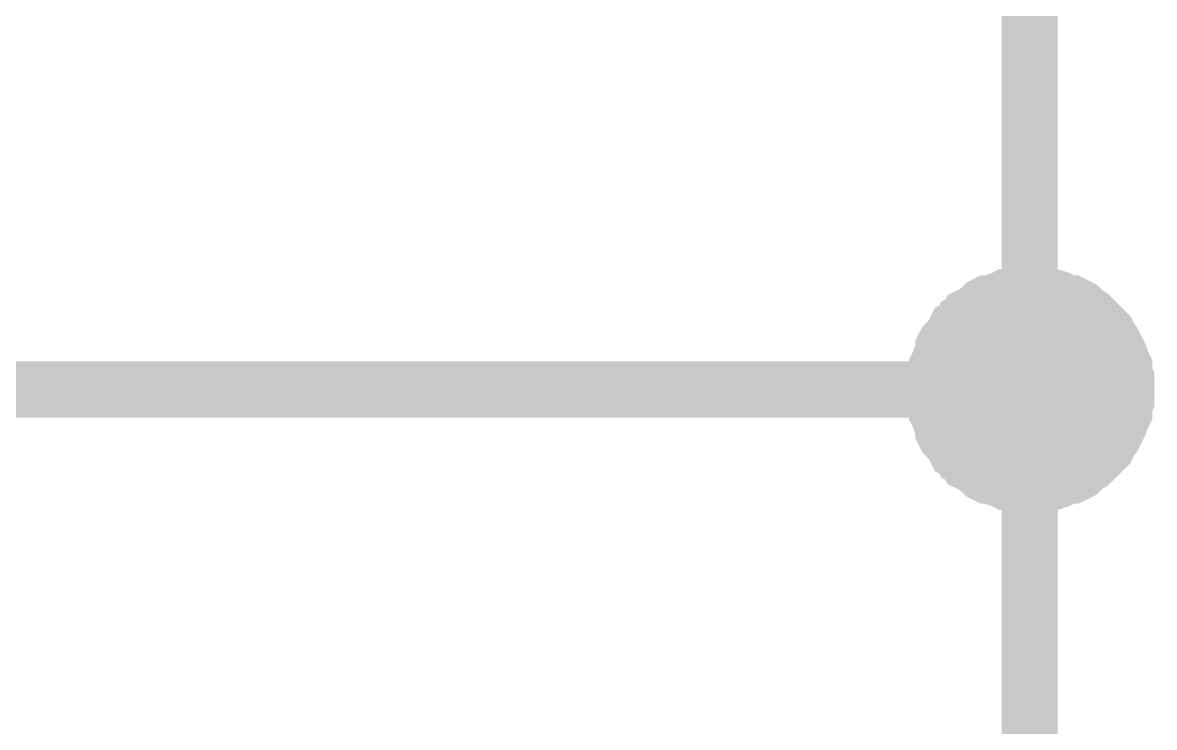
# Model space of a CAD drawing. Header units: millimetres. Extents: x 0 to 19, y 0 to 9.5.
# Drawn here: x 12.3884 to 12.6263, y 5.0287 to 5.1769 of the extents above; entities that cross this region are included whole.
import ezdxf

# ---------------------------------------------------------------- set-up
doc = ezdxf.new("R2010")
doc.units = ezdxf.units.MM
doc.header["$MEASUREMENT"] = 0
doc.layers.add('Sheet', color=255, linetype='Continuous')

msp = doc.modelspace()

# ---------------------------------------------------------------- linework, layer by layer
at = {"layer": 'Sheet'}
for points, const_width in [([(12.40022, 5.19962), (12.60006, 5.19962), (12.60006, 5.09971), (12.60006, 4.99979), (12.60006, 4.89987), (12.60006, 4.6996)], 0.0118), ([(12.58016, 5.09971), (12.58016, 5.10059), (12.58016, 5.10192), (12.5806, 5.1028), (12.5806, 5.10369), (12.5806, 5.10457), (12.58105, 5.10545), (12.58149, 5.10678), (12.58193, 5.10766), (12.58193, 5.10855), (12.58237, 5.10943), (12.58281, 5.10988), (12.5837, 5.11076), (12.58414, 5.11164), (12.58458, 5.11253), (12.58547, 5.11297), (12.58591, 5.11385), (12.58679, 5.1143), (12.58723, 5.11518), (12.58812, 5.11562), (12.589, 5.11606), (12.58989, 5.11695), (12.59033, 5.11739), (12.59121, 5.11783), (12.5921, 5.11783), (12.59298, 5.11828), (12.59431, 5.11872), (12.59519, 5.11916), (12.59608, 5.11916), (12.59696, 5.11916), (12.59785, 5.1196), (12.59917, 5.1196), (12.60006, 5.1196)], 0.0118), ([(12.58016, 5.09971), (12.58016, 5.10059), (12.58016, 5.10192), (12.5806, 5.1028), (12.5806, 5.10369), (12.5806, 5.10457), (12.58105, 5.10545), (12.58149, 5.10678), (12.58193, 5.10766), (12.58193, 5.10855), (12.58237, 5.10943), (12.58281, 5.10988), (12.5837, 5.11076), (12.58414, 5.11164), (12.58458, 5.11253), (12.58547, 5.11297), (12.58591, 5.11385), (12.58679, 5.1143), (12.58723, 5.11518), (12.58812, 5.11562), (12.589, 5.11606), (12.58989, 5.11695), (12.59033, 5.11739), (12.59121, 5.11783), (12.5921, 5.11783), (12.59298, 5.11828), (12.59431, 5.11872), (12.59519, 5.11916), (12.59608, 5.11916), (12.59696, 5.11916), (12.59785, 5.1196), (12.59917, 5.1196), (12.60006, 5.1196)], 0.0118), ([(12.58016, 5.09971), (12.58016, 5.10059), (12.58016, 5.10192), (12.5806, 5.1028), (12.5806, 5.10369), (12.5806, 5.10457), (12.58105, 5.10545), (12.58149, 5.10678), (12.58193, 5.10766), (12.58193, 5.10855), (12.58237, 5.10943), (12.58281, 5.10988), (12.5837, 5.11076), (12.58414, 5.11164), (12.58458, 5.11253), (12.58547, 5.11297), (12.58591, 5.11385), (12.58679, 5.1143), (12.58723, 5.11518), (12.58812, 5.11562), (12.589, 5.11606), (12.58989, 5.11695), (12.59033, 5.11739), (12.59121, 5.11783), (12.5921, 5.11783), (12.59298, 5.11828), (12.59431, 5.11872), (12.59519, 5.11916), (12.59608, 5.11916), (12.59696, 5.11916), (12.59785, 5.1196), (12.59917, 5.1196), (12.60006, 5.1196)], 0.0118), ([(12.58016, 5.09971), (12.58016, 5.10059), (12.58016, 5.10192), (12.5806, 5.1028), (12.5806, 5.10369), (12.5806, 5.10457), (12.58105, 5.10545), (12.58149, 5.10678), (12.58193, 5.10766), (12.58193, 5.10855), (12.58237, 5.10943), (12.58281, 5.10988), (12.5837, 5.11076), (12.58414, 5.11164), (12.58458, 5.11253), (12.58547, 5.11297), (12.58591, 5.11385), (12.58679, 5.1143), (12.58723, 5.11518), (12.58812, 5.11562), (12.589, 5.11606), (12.58989, 5.11695), (12.59033, 5.11739), (12.59121, 5.11783), (12.5921, 5.11783), (12.59298, 5.11828), (12.59431, 5.11872), (12.59519, 5.11916), (12.59608, 5.11916), (12.59696, 5.11916), (12.59785, 5.1196), (12.59917, 5.1196), (12.60006, 5.1196)], 0.0118), ([(12.60006, 5.1196), (12.60006, 5.1196)], 0.0118), ([(12.60006, 5.1196), (12.60094, 5.1196), (12.60227, 5.1196), (12.60315, 5.11916), (12.60403, 5.11916), (12.60492, 5.11916), (12.60625, 5.11872), (12.60713, 5.11828), (12.60801, 5.11783), (12.6089, 5.11783), (12.60978, 5.11739), (12.61067, 5.11695), (12.61155, 5.11606), (12.61199, 5.11562), (12.61288, 5.11518), (12.61376, 5.1143), (12.6142, 5.11385), (12.61509, 5.11297), (12.61553, 5.11253), (12.61641, 5.11164), (12.61686, 5.11076), (12.6173, 5.10988), (12.61774, 5.10943), (12.61818, 5.10855), (12.61862, 5.10766), (12.61907, 5.10678), (12.61951, 5.10545), (12.61995, 5.10457), (12.61995, 5.10369), (12.61995, 5.1028), (12.62039, 5.10192), (12.62039, 5.10059), (12.62039, 5.09971)], 0.0118), ([(12.60006, 5.1196), (12.60006, 5.1196)], 0.0118), ([(12.60006, 5.1196), (12.60094, 5.1196), (12.60227, 5.1196), (12.60315, 5.11916), (12.60403, 5.11916), (12.60492, 5.11916), (12.60625, 5.11872), (12.60713, 5.11828), (12.60801, 5.11783), (12.6089, 5.11783), (12.60978, 5.11739), (12.61067, 5.11695), (12.61155, 5.11606), (12.61199, 5.11562), (12.61288, 5.11518), (12.61376, 5.1143), (12.6142, 5.11385), (12.61509, 5.11297), (12.61553, 5.11253), (12.61641, 5.11164), (12.61686, 5.11076), (12.6173, 5.10988), (12.61774, 5.10943), (12.61818, 5.10855), (12.61862, 5.10766), (12.61907, 5.10678), (12.61951, 5.10545), (12.61995, 5.10457), (12.61995, 5.10369), (12.61995, 5.1028), (12.62039, 5.10192), (12.62039, 5.10059), (12.62039, 5.09971)], 0.0118), ([(12.60006, 5.1196), (12.60006, 5.1196)], 0.0118), ([(12.60006, 5.1196), (12.60094, 5.1196), (12.60227, 5.1196), (12.60315, 5.11916), (12.60403, 5.11916), (12.60492, 5.11916), (12.60625, 5.11872), (12.60713, 5.11828), (12.60801, 5.11783), (12.6089, 5.11783), (12.60978, 5.11739), (12.61067, 5.11695), (12.61155, 5.11606), (12.61199, 5.11562), (12.61288, 5.11518), (12.61376, 5.1143), (12.6142, 5.11385), (12.61509, 5.11297), (12.61553, 5.11253), (12.61641, 5.11164), (12.61686, 5.11076), (12.6173, 5.10988), (12.61774, 5.10943), (12.61818, 5.10855), (12.61862, 5.10766), (12.61907, 5.10678), (12.61951, 5.10545), (12.61995, 5.10457), (12.61995, 5.10369), (12.61995, 5.1028), (12.62039, 5.10192), (12.62039, 5.10059), (12.62039, 5.09971)], 0.0118), ([(12.60006, 5.1196), (12.60006, 5.1196)], 0.0118), ([(12.60006, 5.1196), (12.60094, 5.1196), (12.60227, 5.1196), (12.60315, 5.11916), (12.60403, 5.11916), (12.60492, 5.11916), (12.60625, 5.11872), (12.60713, 5.11828), (12.60801, 5.11783), (12.6089, 5.11783), (12.60978, 5.11739), (12.61067, 5.11695), (12.61155, 5.11606), (12.61199, 5.11562), (12.61288, 5.11518), (12.61376, 5.1143), (12.6142, 5.11385), (12.61509, 5.11297), (12.61553, 5.11253), (12.61641, 5.11164), (12.61686, 5.11076), (12.6173, 5.10988), (12.61774, 5.10943), (12.61818, 5.10855), (12.61862, 5.10766), (12.61907, 5.10678), (12.61951, 5.10545), (12.61995, 5.10457), (12.61995, 5.10369), (12.61995, 5.1028), (12.62039, 5.10192), (12.62039, 5.10059), (12.62039, 5.09971)], 0.0118), ([(12.58016, 5.09971), (12.58016, 5.10059), (12.58016, 5.10192), (12.5806, 5.1028), (12.5806, 5.10369), (12.5806, 5.10457), (12.58105, 5.10545), (12.58149, 5.10678), (12.58193, 5.10766), (12.58193, 5.10855), (12.58237, 5.10943), (12.58281, 5.10988), (12.5837, 5.11076), (12.58414, 5.11164), (12.58458, 5.11253), (12.58547, 5.11297), (12.58591, 5.11385), (12.58679, 5.1143), (12.58723, 5.11518), (12.58812, 5.11562), (12.589, 5.11606), (12.58989, 5.11695), (12.59033, 5.11739), (12.59121, 5.11783), (12.5921, 5.11783), (12.59298, 5.11828), (12.59431, 5.11872), (12.59519, 5.11916), (12.59608, 5.11916), (12.59696, 5.11916), (12.59785, 5.1196), (12.59917, 5.1196), (12.60006, 5.1196)], 0.0039), ([(12.58016, 5.09971), (12.58016, 5.10059), (12.58016, 5.10192), (12.5806, 5.1028), (12.5806, 5.10369), (12.5806, 5.10457), (12.58105, 5.10545), (12.58149, 5.10678), (12.58193, 5.10766), (12.58193, 5.10855), (12.58237, 5.10943), (12.58281, 5.10988), (12.5837, 5.11076), (12.58414, 5.11164), (12.58458, 5.11253), (12.58547, 5.11297), (12.58591, 5.11385), (12.58679, 5.1143), (12.58723, 5.11518), (12.58812, 5.11562), (12.589, 5.11606), (12.58989, 5.11695), (12.59033, 5.11739), (12.59121, 5.11783), (12.5921, 5.11783), (12.59298, 5.11828), (12.59431, 5.11872), (12.59519, 5.11916), (12.59608, 5.11916), (12.59696, 5.11916), (12.59785, 5.1196), (12.59917, 5.1196), (12.60006, 5.1196)], 0.0039), ([(12.58016, 5.09971), (12.58016, 5.10059), (12.58016, 5.10192), (12.5806, 5.1028), (12.5806, 5.10369), (12.5806, 5.10457), (12.58105, 5.10545), (12.58149, 5.10678), (12.58193, 5.10766), (12.58193, 5.10855), (12.58237, 5.10943), (12.58281, 5.10988), (12.5837, 5.11076), (12.58414, 5.11164), (12.58458, 5.11253), (12.58547, 5.11297), (12.58591, 5.11385), (12.58679, 5.1143), (12.58723, 5.11518), (12.58812, 5.11562), (12.589, 5.11606), (12.58989, 5.11695), (12.59033, 5.11739), (12.59121, 5.11783), (12.5921, 5.11783), (12.59298, 5.11828), (12.59431, 5.11872), (12.59519, 5.11916), (12.59608, 5.11916), (12.59696, 5.11916), (12.59785, 5.1196), (12.59917, 5.1196), (12.60006, 5.1196)], 0.0039), ([(12.58016, 5.09971), (12.58016, 5.10059), (12.58016, 5.10192), (12.5806, 5.1028), (12.5806, 5.10369), (12.5806, 5.10457), (12.58105, 5.10545), (12.58149, 5.10678), (12.58193, 5.10766), (12.58193, 5.10855), (12.58237, 5.10943), (12.58281, 5.10988), (12.5837, 5.11076), (12.58414, 5.11164), (12.58458, 5.11253), (12.58547, 5.11297), (12.58591, 5.11385), (12.58679, 5.1143), (12.58723, 5.11518), (12.58812, 5.11562), (12.589, 5.11606), (12.58989, 5.11695), (12.59033, 5.11739), (12.59121, 5.11783), (12.5921, 5.11783), (12.59298, 5.11828), (12.59431, 5.11872), (12.59519, 5.11916), (12.59608, 5.11916), (12.59696, 5.11916), (12.59785, 5.1196), (12.59917, 5.1196), (12.60006, 5.1196)], 0.0039), ([(12.60006, 5.1196), (12.60006, 5.1196)], 0.0039), ([(12.60006, 5.1196), (12.60094, 5.1196), (12.60227, 5.1196), (12.60315, 5.11916), (12.60403, 5.11916), (12.60492, 5.11916), (12.60625, 5.11872), (12.60713, 5.11828), (12.60801, 5.11783), (12.6089, 5.11783), (12.60978, 5.11739), (12.61067, 5.11695), (12.61155, 5.11606), (12.61199, 5.11562), (12.61288, 5.11518), (12.61376, 5.1143), (12.6142, 5.11385), (12.61509, 5.11297), (12.61553, 5.11253), (12.61641, 5.11164), (12.61686, 5.11076), (12.6173, 5.10988), (12.61774, 5.10943), (12.61818, 5.10855), (12.61862, 5.10766), (12.61907, 5.10678), (12.61951, 5.10545), (12.61995, 5.10457), (12.61995, 5.10369), (12.61995, 5.1028), (12.62039, 5.10192), (12.62039, 5.10059), (12.62039, 5.09971)], 0.0039), ([(12.60006, 5.1196), (12.60006, 5.1196)], 0.0039), ([(12.60006, 5.1196), (12.60094, 5.1196), (12.60227, 5.1196), (12.60315, 5.11916), (12.60403, 5.11916), (12.60492, 5.11916), (12.60625, 5.11872), (12.60713, 5.11828), (12.60801, 5.11783), (12.6089, 5.11783), (12.60978, 5.11739), (12.61067, 5.11695), (12.61155, 5.11606), (12.61199, 5.11562), (12.61288, 5.11518), (12.61376, 5.1143), (12.6142, 5.11385), (12.61509, 5.11297), (12.61553, 5.11253), (12.61641, 5.11164), (12.61686, 5.11076), (12.6173, 5.10988), (12.61774, 5.10943), (12.61818, 5.10855), (12.61862, 5.10766), (12.61907, 5.10678), (12.61951, 5.10545), (12.61995, 5.10457), (12.61995, 5.10369), (12.61995, 5.1028), (12.62039, 5.10192), (12.62039, 5.10059), (12.62039, 5.09971)], 0.0039), ([(12.60006, 5.1196), (12.60006, 5.1196)], 0.0039), ([(12.60006, 5.1196), (12.60094, 5.1196), (12.60227, 5.1196), (12.60315, 5.11916), (12.60403, 5.11916), (12.60492, 5.11916), (12.60625, 5.11872), (12.60713, 5.11828), (12.60801, 5.11783), (12.6089, 5.11783), (12.60978, 5.11739), (12.61067, 5.11695), (12.61155, 5.11606), (12.61199, 5.11562), (12.61288, 5.11518), (12.61376, 5.1143), (12.6142, 5.11385), (12.61509, 5.11297), (12.61553, 5.11253), (12.61641, 5.11164), (12.61686, 5.11076), (12.6173, 5.10988), (12.61774, 5.10943), (12.61818, 5.10855), (12.61862, 5.10766), (12.61907, 5.10678), (12.61951, 5.10545), (12.61995, 5.10457), (12.61995, 5.10369), (12.61995, 5.1028), (12.62039, 5.10192), (12.62039, 5.10059), (12.62039, 5.09971)], 0.0039), ([(12.60006, 5.1196), (12.60006, 5.1196)], 0.0039), ([(12.60006, 5.1196), (12.60094, 5.1196), (12.60227, 5.1196), (12.60315, 5.11916), (12.60403, 5.11916), (12.60492, 5.11916), (12.60625, 5.11872), (12.60713, 5.11828), (12.60801, 5.11783), (12.6089, 5.11783), (12.60978, 5.11739), (12.61067, 5.11695), (12.61155, 5.11606), (12.61199, 5.11562), (12.61288, 5.11518), (12.61376, 5.1143), (12.6142, 5.11385), (12.61509, 5.11297), (12.61553, 5.11253), (12.61641, 5.11164), (12.61686, 5.11076), (12.6173, 5.10988), (12.61774, 5.10943), (12.61818, 5.10855), (12.61862, 5.10766), (12.61907, 5.10678), (12.61951, 5.10545), (12.61995, 5.10457), (12.61995, 5.10369), (12.61995, 5.1028), (12.62039, 5.10192), (12.62039, 5.10059), (12.62039, 5.09971)], 0.0039), ([(12.20039, 5.09971), (12.40022, 5.09971)], 0.0118), ([(12.40022, 5.09971), (12.60006, 5.09971)], 0.0118), ([(12.60006, 5.07981), (12.59917, 5.07981), (12.59785, 5.07981), (12.59696, 5.08025), (12.59608, 5.08025), (12.59519, 5.08025), (12.59431, 5.0807), (12.59298, 5.08114), (12.5921, 5.08158), (12.59121, 5.08158), (12.59033, 5.08202), (12.58989, 5.08246), (12.589, 5.08335), (12.58812, 5.08379), (12.58723, 5.08423), (12.58679, 5.08512), (12.58591, 5.08556), (12.58547, 5.08644), (12.58458, 5.08689), (12.58414, 5.08777), (12.5837, 5.08865), (12.58281, 5.08954), (12.58237, 5.08998), (12.58193, 5.09086), (12.58193, 5.09175), (12.58149, 5.09263), (12.58105, 5.09396), (12.5806, 5.09484), (12.5806, 5.09573), (12.5806, 5.09661), (12.58016, 5.0975), (12.58016, 5.09882), (12.58016, 5.09971)], 0.0118), ([(12.58016, 5.09971), (12.58016, 5.09971)], 0.0118), ([(12.60006, 5.07981), (12.59917, 5.07981), (12.59785, 5.07981), (12.59696, 5.08025), (12.59608, 5.08025), (12.59519, 5.08025), (12.59431, 5.0807), (12.59298, 5.08114), (12.5921, 5.08158), (12.59121, 5.08158), (12.59033, 5.08202), (12.58989, 5.08246), (12.589, 5.08335), (12.58812, 5.08379), (12.58723, 5.08423), (12.58679, 5.08512), (12.58591, 5.08556), (12.58547, 5.08644), (12.58458, 5.08689), (12.58414, 5.08777), (12.5837, 5.08865), (12.58281, 5.08954), (12.58237, 5.08998), (12.58193, 5.09086), (12.58193, 5.09175), (12.58149, 5.09263), (12.58105, 5.09396), (12.5806, 5.09484), (12.5806, 5.09573), (12.5806, 5.09661), (12.58016, 5.0975), (12.58016, 5.09882), (12.58016, 5.09971)], 0.0118), ([(12.58016, 5.09971), (12.58016, 5.09971)], 0.0118), ([(12.60006, 5.07981), (12.59917, 5.07981), (12.59785, 5.07981), (12.59696, 5.08025), (12.59608, 5.08025), (12.59519, 5.08025), (12.59431, 5.0807), (12.59298, 5.08114), (12.5921, 5.08158), (12.59121, 5.08158), (12.59033, 5.08202), (12.58989, 5.08246), (12.589, 5.08335), (12.58812, 5.08379), (12.58723, 5.08423), (12.58679, 5.08512), (12.58591, 5.08556), (12.58547, 5.08644), (12.58458, 5.08689), (12.58414, 5.08777), (12.5837, 5.08865), (12.58281, 5.08954), (12.58237, 5.08998), (12.58193, 5.09086), (12.58193, 5.09175), (12.58149, 5.09263), (12.58105, 5.09396), (12.5806, 5.09484), (12.5806, 5.09573), (12.5806, 5.09661), (12.58016, 5.0975), (12.58016, 5.09882), (12.58016, 5.09971)], 0.0118), ([(12.58016, 5.09971), (12.58016, 5.09971)], 0.0118), ([(12.60006, 5.07981), (12.59917, 5.07981), (12.59785, 5.07981), (12.59696, 5.08025), (12.59608, 5.08025), (12.59519, 5.08025), (12.59431, 5.0807), (12.59298, 5.08114), (12.5921, 5.08158), (12.59121, 5.08158), (12.59033, 5.08202), (12.58989, 5.08246), (12.589, 5.08335), (12.58812, 5.08379), (12.58723, 5.08423), (12.58679, 5.08512), (12.58591, 5.08556), (12.58547, 5.08644), (12.58458, 5.08689), (12.58414, 5.08777), (12.5837, 5.08865), (12.58281, 5.08954), (12.58237, 5.08998), (12.58193, 5.09086), (12.58193, 5.09175), (12.58149, 5.09263), (12.58105, 5.09396), (12.5806, 5.09484), (12.5806, 5.09573), (12.5806, 5.09661), (12.58016, 5.0975), (12.58016, 5.09882), (12.58016, 5.09971)], 0.0118), ([(12.58016, 5.09971), (12.58016, 5.09971)], 0.0118), ([(12.62039, 5.09971), (12.62039, 5.09882), (12.62039, 5.0975), (12.61995, 5.09661), (12.61995, 5.09573), (12.61995, 5.09484), (12.61951, 5.09396), (12.61907, 5.09263), (12.61862, 5.09175), (12.61818, 5.09086), (12.61774, 5.08998), (12.6173, 5.08954), (12.61686, 5.08865), (12.61641, 5.08777), (12.61553, 5.08689), (12.61509, 5.08644), (12.6142, 5.08556), (12.61376, 5.08512), (12.61288, 5.08423), (12.61199, 5.08379), (12.61155, 5.08335), (12.61067, 5.08246), (12.60978, 5.08202), (12.6089, 5.08158), (12.60801, 5.08158), (12.60713, 5.08114), (12.60625, 5.0807), (12.60492, 5.08025), (12.60403, 5.08025), (12.60315, 5.08025), (12.60227, 5.07981), (12.60094, 5.07981), (12.60006, 5.07981)], 0.0118), ([(12.62039, 5.09971), (12.62039, 5.09882), (12.62039, 5.0975), (12.61995, 5.09661), (12.61995, 5.09573), (12.61995, 5.09484), (12.61951, 5.09396), (12.61907, 5.09263), (12.61862, 5.09175), (12.61818, 5.09086), (12.61774, 5.08998), (12.6173, 5.08954), (12.61686, 5.08865), (12.61641, 5.08777), (12.61553, 5.08689), (12.61509, 5.08644), (12.6142, 5.08556), (12.61376, 5.08512), (12.61288, 5.08423), (12.61199, 5.08379), (12.61155, 5.08335), (12.61067, 5.08246), (12.60978, 5.08202), (12.6089, 5.08158), (12.60801, 5.08158), (12.60713, 5.08114), (12.60625, 5.0807), (12.60492, 5.08025), (12.60403, 5.08025), (12.60315, 5.08025), (12.60227, 5.07981), (12.60094, 5.07981), (12.60006, 5.07981)], 0.0118), ([(12.62039, 5.09971), (12.62039, 5.09882), (12.62039, 5.0975), (12.61995, 5.09661), (12.61995, 5.09573), (12.61995, 5.09484), (12.61951, 5.09396), (12.61907, 5.09263), (12.61862, 5.09175), (12.61818, 5.09086), (12.61774, 5.08998), (12.6173, 5.08954), (12.61686, 5.08865), (12.61641, 5.08777), (12.61553, 5.08689), (12.61509, 5.08644), (12.6142, 5.08556), (12.61376, 5.08512), (12.61288, 5.08423), (12.61199, 5.08379), (12.61155, 5.08335), (12.61067, 5.08246), (12.60978, 5.08202), (12.6089, 5.08158), (12.60801, 5.08158), (12.60713, 5.08114), (12.60625, 5.0807), (12.60492, 5.08025), (12.60403, 5.08025), (12.60315, 5.08025), (12.60227, 5.07981), (12.60094, 5.07981), (12.60006, 5.07981)], 0.0118), ([(12.62039, 5.09971), (12.62039, 5.09882), (12.62039, 5.0975), (12.61995, 5.09661), (12.61995, 5.09573), (12.61995, 5.09484), (12.61951, 5.09396), (12.61907, 5.09263), (12.61862, 5.09175), (12.61818, 5.09086), (12.61774, 5.08998), (12.6173, 5.08954), (12.61686, 5.08865), (12.61641, 5.08777), (12.61553, 5.08689), (12.61509, 5.08644), (12.6142, 5.08556), (12.61376, 5.08512), (12.61288, 5.08423), (12.61199, 5.08379), (12.61155, 5.08335), (12.61067, 5.08246), (12.60978, 5.08202), (12.6089, 5.08158), (12.60801, 5.08158), (12.60713, 5.08114), (12.60625, 5.0807), (12.60492, 5.08025), (12.60403, 5.08025), (12.60315, 5.08025), (12.60227, 5.07981), (12.60094, 5.07981), (12.60006, 5.07981)], 0.0118), ([(12.62039, 5.09971), (12.62039, 5.09971), (12.62039, 5.09971), (12.62039, 5.09971), (12.62039, 5.09971), (12.62039, 5.09971), (12.62039, 5.09971), (12.62039, 5.09971), (12.62039, 5.09971), (12.62039, 5.09971), (12.62039, 5.09971), (12.62039, 5.09971), (12.62039, 5.09971), (12.62039, 5.09971), (12.62039, 5.09971), (12.62039, 5.09971), (12.62039, 5.09971), (12.62039, 5.09971), (12.62039, 5.09971), (12.62039, 5.09971), (12.62039, 5.09971), (12.62039, 5.09971), (12.62039, 5.09971), (12.62039, 5.09971), (12.62039, 5.09971), (12.62039, 5.09971), (12.62039, 5.09971), (12.62039, 5.09971), (12.62039, 5.09971), (12.62039, 5.09971), (12.62039, 5.09971), (12.62039, 5.09971), (12.62039, 5.09971)], 0.0118), ([(12.62039, 5.09971), (12.62039, 5.09971)], 0.0118), ([(12.62039, 5.09971), (12.62039, 5.09971), (12.62039, 5.09971), (12.62039, 5.09971), (12.62039, 5.09971), (12.62039, 5.09971), (12.62039, 5.09971), (12.62039, 5.09971), (12.62039, 5.09971), (12.62039, 5.09971), (12.62039, 5.09971), (12.62039, 5.09971), (12.62039, 5.09971), (12.62039, 5.09971), (12.62039, 5.09971), (12.62039, 5.09971), (12.62039, 5.09971), (12.62039, 5.09971), (12.62039, 5.09971), (12.62039, 5.09971), (12.62039, 5.09971), (12.62039, 5.09971), (12.62039, 5.09971), (12.62039, 5.09971), (12.62039, 5.09971), (12.62039, 5.09971), (12.62039, 5.09971), (12.62039, 5.09971), (12.62039, 5.09971), (12.62039, 5.09971), (12.62039, 5.09971), (12.62039, 5.09971), (12.62039, 5.09971)], 0.0118), ([(12.62039, 5.09971), (12.62039, 5.09971)], 0.0118), ([(12.62039, 5.09971), (12.62039, 5.09971), (12.62039, 5.09971), (12.62039, 5.09971), (12.62039, 5.09971), (12.62039, 5.09971), (12.62039, 5.09971), (12.62039, 5.09971), (12.62039, 5.09971), (12.62039, 5.09971), (12.62039, 5.09971), (12.62039, 5.09971), (12.62039, 5.09971), (12.62039, 5.09971), (12.62039, 5.09971), (12.62039, 5.09971), (12.62039, 5.09971), (12.62039, 5.09971), (12.62039, 5.09971), (12.62039, 5.09971), (12.62039, 5.09971), (12.62039, 5.09971), (12.62039, 5.09971), (12.62039, 5.09971), (12.62039, 5.09971), (12.62039, 5.09971), (12.62039, 5.09971), (12.62039, 5.09971), (12.62039, 5.09971), (12.62039, 5.09971), (12.62039, 5.09971), (12.62039, 5.09971), (12.62039, 5.09971)], 0.0118), ([(12.62039, 5.09971), (12.62039, 5.09971)], 0.0118), ([(12.62039, 5.09971), (12.62039, 5.09971), (12.62039, 5.09971), (12.62039, 5.09971), (12.62039, 5.09971), (12.62039, 5.09971), (12.62039, 5.09971), (12.62039, 5.09971), (12.62039, 5.09971), (12.62039, 5.09971), (12.62039, 5.09971), (12.62039, 5.09971), (12.62039, 5.09971), (12.62039, 5.09971), (12.62039, 5.09971), (12.62039, 5.09971), (12.62039, 5.09971), (12.62039, 5.09971), (12.62039, 5.09971), (12.62039, 5.09971), (12.62039, 5.09971), (12.62039, 5.09971), (12.62039, 5.09971), (12.62039, 5.09971), (12.62039, 5.09971), (12.62039, 5.09971), (12.62039, 5.09971), (12.62039, 5.09971), (12.62039, 5.09971), (12.62039, 5.09971), (12.62039, 5.09971), (12.62039, 5.09971), (12.62039, 5.09971)], 0.0118), ([(12.62039, 5.09971), (12.62039, 5.09971)], 0.0118), ([(12.60006, 5.07981), (12.59917, 5.07981), (12.59785, 5.07981), (12.59696, 5.08025), (12.59608, 5.08025), (12.59519, 5.08025), (12.59431, 5.0807), (12.59298, 5.08114), (12.5921, 5.08158), (12.59121, 5.08158), (12.59033, 5.08202), (12.58989, 5.08246), (12.589, 5.08335), (12.58812, 5.08379), (12.58723, 5.08423), (12.58679, 5.08512), (12.58591, 5.08556), (12.58547, 5.08644), (12.58458, 5.08689), (12.58414, 5.08777), (12.5837, 5.08865), (12.58281, 5.08954), (12.58237, 5.08998), (12.58193, 5.09086), (12.58193, 5.09175), (12.58149, 5.09263), (12.58105, 5.09396), (12.5806, 5.09484), (12.5806, 5.09573), (12.5806, 5.09661), (12.58016, 5.0975), (12.58016, 5.09882), (12.58016, 5.09971)], 0.0039), ([(12.58016, 5.09971), (12.58016, 5.09971)], 0.0039), ([(12.60006, 5.07981), (12.59917, 5.07981), (12.59785, 5.07981), (12.59696, 5.08025), (12.59608, 5.08025), (12.59519, 5.08025), (12.59431, 5.0807), (12.59298, 5.08114), (12.5921, 5.08158), (12.59121, 5.08158), (12.59033, 5.08202), (12.58989, 5.08246), (12.589, 5.08335), (12.58812, 5.08379), (12.58723, 5.08423), (12.58679, 5.08512), (12.58591, 5.08556), (12.58547, 5.08644), (12.58458, 5.08689), (12.58414, 5.08777), (12.5837, 5.08865), (12.58281, 5.08954), (12.58237, 5.08998), (12.58193, 5.09086), (12.58193, 5.09175), (12.58149, 5.09263), (12.58105, 5.09396), (12.5806, 5.09484), (12.5806, 5.09573), (12.5806, 5.09661), (12.58016, 5.0975), (12.58016, 5.09882), (12.58016, 5.09971)], 0.0039), ([(12.58016, 5.09971), (12.58016, 5.09971)], 0.0039), ([(12.60006, 5.07981), (12.59917, 5.07981), (12.59785, 5.07981), (12.59696, 5.08025), (12.59608, 5.08025), (12.59519, 5.08025), (12.59431, 5.0807), (12.59298, 5.08114), (12.5921, 5.08158), (12.59121, 5.08158), (12.59033, 5.08202), (12.58989, 5.08246), (12.589, 5.08335), (12.58812, 5.08379), (12.58723, 5.08423), (12.58679, 5.08512), (12.58591, 5.08556), (12.58547, 5.08644), (12.58458, 5.08689), (12.58414, 5.08777), (12.5837, 5.08865), (12.58281, 5.08954), (12.58237, 5.08998), (12.58193, 5.09086), (12.58193, 5.09175), (12.58149, 5.09263), (12.58105, 5.09396), (12.5806, 5.09484), (12.5806, 5.09573), (12.5806, 5.09661), (12.58016, 5.0975), (12.58016, 5.09882), (12.58016, 5.09971)], 0.0039), ([(12.58016, 5.09971), (12.58016, 5.09971)], 0.0039), ([(12.60006, 5.07981), (12.59917, 5.07981), (12.59785, 5.07981), (12.59696, 5.08025), (12.59608, 5.08025), (12.59519, 5.08025), (12.59431, 5.0807), (12.59298, 5.08114), (12.5921, 5.08158), (12.59121, 5.08158), (12.59033, 5.08202), (12.58989, 5.08246), (12.589, 5.08335), (12.58812, 5.08379), (12.58723, 5.08423), (12.58679, 5.08512), (12.58591, 5.08556), (12.58547, 5.08644), (12.58458, 5.08689), (12.58414, 5.08777), (12.5837, 5.08865), (12.58281, 5.08954), (12.58237, 5.08998), (12.58193, 5.09086), (12.58193, 5.09175), (12.58149, 5.09263), (12.58105, 5.09396), (12.5806, 5.09484), (12.5806, 5.09573), (12.5806, 5.09661), (12.58016, 5.0975), (12.58016, 5.09882), (12.58016, 5.09971)], 0.0039), ([(12.58016, 5.09971), (12.58016, 5.09971)], 0.0039), ([(12.62039, 5.09971), (12.62039, 5.09882), (12.62039, 5.0975), (12.61995, 5.09661), (12.61995, 5.09573), (12.61995, 5.09484), (12.61951, 5.09396), (12.61907, 5.09263), (12.61862, 5.09175), (12.61818, 5.09086), (12.61774, 5.08998), (12.6173, 5.08954), (12.61686, 5.08865), (12.61641, 5.08777), (12.61553, 5.08689), (12.61509, 5.08644), (12.6142, 5.08556), (12.61376, 5.08512), (12.61288, 5.08423), (12.61199, 5.08379), (12.61155, 5.08335), (12.61067, 5.08246), (12.60978, 5.08202), (12.6089, 5.08158), (12.60801, 5.08158), (12.60713, 5.08114), (12.60625, 5.0807), (12.60492, 5.08025), (12.60403, 5.08025), (12.60315, 5.08025), (12.60227, 5.07981), (12.60094, 5.07981), (12.60006, 5.07981)], 0.0039), ([(12.62039, 5.09971), (12.62039, 5.09882), (12.62039, 5.0975), (12.61995, 5.09661), (12.61995, 5.09573), (12.61995, 5.09484), (12.61951, 5.09396), (12.61907, 5.09263), (12.61862, 5.09175), (12.61818, 5.09086), (12.61774, 5.08998), (12.6173, 5.08954), (12.61686, 5.08865), (12.61641, 5.08777), (12.61553, 5.08689), (12.61509, 5.08644), (12.6142, 5.08556), (12.61376, 5.08512), (12.61288, 5.08423), (12.61199, 5.08379), (12.61155, 5.08335), (12.61067, 5.08246), (12.60978, 5.08202), (12.6089, 5.08158), (12.60801, 5.08158), (12.60713, 5.08114), (12.60625, 5.0807), (12.60492, 5.08025), (12.60403, 5.08025), (12.60315, 5.08025), (12.60227, 5.07981), (12.60094, 5.07981), (12.60006, 5.07981)], 0.0039), ([(12.62039, 5.09971), (12.62039, 5.09882), (12.62039, 5.0975), (12.61995, 5.09661), (12.61995, 5.09573), (12.61995, 5.09484), (12.61951, 5.09396), (12.61907, 5.09263), (12.61862, 5.09175), (12.61818, 5.09086), (12.61774, 5.08998), (12.6173, 5.08954), (12.61686, 5.08865), (12.61641, 5.08777), (12.61553, 5.08689), (12.61509, 5.08644), (12.6142, 5.08556), (12.61376, 5.08512), (12.61288, 5.08423), (12.61199, 5.08379), (12.61155, 5.08335), (12.61067, 5.08246), (12.60978, 5.08202), (12.6089, 5.08158), (12.60801, 5.08158), (12.60713, 5.08114), (12.60625, 5.0807), (12.60492, 5.08025), (12.60403, 5.08025), (12.60315, 5.08025), (12.60227, 5.07981), (12.60094, 5.07981), (12.60006, 5.07981)], 0.0039), ([(12.62039, 5.09971), (12.62039, 5.09882), (12.62039, 5.0975), (12.61995, 5.09661), (12.61995, 5.09573), (12.61995, 5.09484), (12.61951, 5.09396), (12.61907, 5.09263), (12.61862, 5.09175), (12.61818, 5.09086), (12.61774, 5.08998), (12.6173, 5.08954), (12.61686, 5.08865), (12.61641, 5.08777), (12.61553, 5.08689), (12.61509, 5.08644), (12.6142, 5.08556), (12.61376, 5.08512), (12.61288, 5.08423), (12.61199, 5.08379), (12.61155, 5.08335), (12.61067, 5.08246), (12.60978, 5.08202), (12.6089, 5.08158), (12.60801, 5.08158), (12.60713, 5.08114), (12.60625, 5.0807), (12.60492, 5.08025), (12.60403, 5.08025), (12.60315, 5.08025), (12.60227, 5.07981), (12.60094, 5.07981), (12.60006, 5.07981)], 0.0039), ([(12.62039, 5.09971), (12.62039, 5.09971), (12.62039, 5.09971), (12.62039, 5.09971), (12.62039, 5.09971), (12.62039, 5.09971), (12.62039, 5.09971), (12.62039, 5.09971), (12.62039, 5.09971), (12.62039, 5.09971), (12.62039, 5.09971), (12.62039, 5.09971), (12.62039, 5.09971), (12.62039, 5.09971), (12.62039, 5.09971), (12.62039, 5.09971), (12.62039, 5.09971), (12.62039, 5.09971), (12.62039, 5.09971), (12.62039, 5.09971), (12.62039, 5.09971), (12.62039, 5.09971), (12.62039, 5.09971), (12.62039, 5.09971), (12.62039, 5.09971), (12.62039, 5.09971), (12.62039, 5.09971), (12.62039, 5.09971), (12.62039, 5.09971), (12.62039, 5.09971), (12.62039, 5.09971), (12.62039, 5.09971), (12.62039, 5.09971)], 0.0039), ([(12.62039, 5.09971), (12.62039, 5.09971)], 0.0039), ([(12.62039, 5.09971), (12.62039, 5.09971), (12.62039, 5.09971), (12.62039, 5.09971), (12.62039, 5.09971), (12.62039, 5.09971), (12.62039, 5.09971), (12.62039, 5.09971), (12.62039, 5.09971), (12.62039, 5.09971), (12.62039, 5.09971), (12.62039, 5.09971), (12.62039, 5.09971), (12.62039, 5.09971), (12.62039, 5.09971), (12.62039, 5.09971), (12.62039, 5.09971), (12.62039, 5.09971), (12.62039, 5.09971), (12.62039, 5.09971), (12.62039, 5.09971), (12.62039, 5.09971), (12.62039, 5.09971), (12.62039, 5.09971), (12.62039, 5.09971), (12.62039, 5.09971), (12.62039, 5.09971), (12.62039, 5.09971), (12.62039, 5.09971), (12.62039, 5.09971), (12.62039, 5.09971), (12.62039, 5.09971), (12.62039, 5.09971)], 0.0039), ([(12.62039, 5.09971), (12.62039, 5.09971)], 0.0039), ([(12.62039, 5.09971), (12.62039, 5.09971), (12.62039, 5.09971), (12.62039, 5.09971), (12.62039, 5.09971), (12.62039, 5.09971), (12.62039, 5.09971), (12.62039, 5.09971), (12.62039, 5.09971), (12.62039, 5.09971), (12.62039, 5.09971), (12.62039, 5.09971), (12.62039, 5.09971), (12.62039, 5.09971), (12.62039, 5.09971), (12.62039, 5.09971), (12.62039, 5.09971), (12.62039, 5.09971), (12.62039, 5.09971), (12.62039, 5.09971), (12.62039, 5.09971), (12.62039, 5.09971), (12.62039, 5.09971), (12.62039, 5.09971), (12.62039, 5.09971), (12.62039, 5.09971), (12.62039, 5.09971), (12.62039, 5.09971), (12.62039, 5.09971), (12.62039, 5.09971), (12.62039, 5.09971), (12.62039, 5.09971), (12.62039, 5.09971)], 0.0039), ([(12.62039, 5.09971), (12.62039, 5.09971)], 0.0039), ([(12.62039, 5.09971), (12.62039, 5.09971), (12.62039, 5.09971), (12.62039, 5.09971), (12.62039, 5.09971), (12.62039, 5.09971), (12.62039, 5.09971), (12.62039, 5.09971), (12.62039, 5.09971), (12.62039, 5.09971), (12.62039, 5.09971), (12.62039, 5.09971), (12.62039, 5.09971), (12.62039, 5.09971), (12.62039, 5.09971), (12.62039, 5.09971), (12.62039, 5.09971), (12.62039, 5.09971), (12.62039, 5.09971), (12.62039, 5.09971), (12.62039, 5.09971), (12.62039, 5.09971), (12.62039, 5.09971), (12.62039, 5.09971), (12.62039, 5.09971), (12.62039, 5.09971), (12.62039, 5.09971), (12.62039, 5.09971), (12.62039, 5.09971), (12.62039, 5.09971), (12.62039, 5.09971), (12.62039, 5.09971), (12.62039, 5.09971)], 0.0039), ([(12.62039, 5.09971), (12.62039, 5.09971)], 0.0039)]:
    msp.add_lwpolyline(points, dxfattribs=dict(at, const_width=const_width))
at = {"layer": 'Sheet', "const_width": 0.02}
msp.add_lwpolyline([(12.59, 5.1, 1), (12.61, 5.1, 1)], format="xyb", close=True, dxfattribs=at)

doc.saveas('drawing.dxf')
